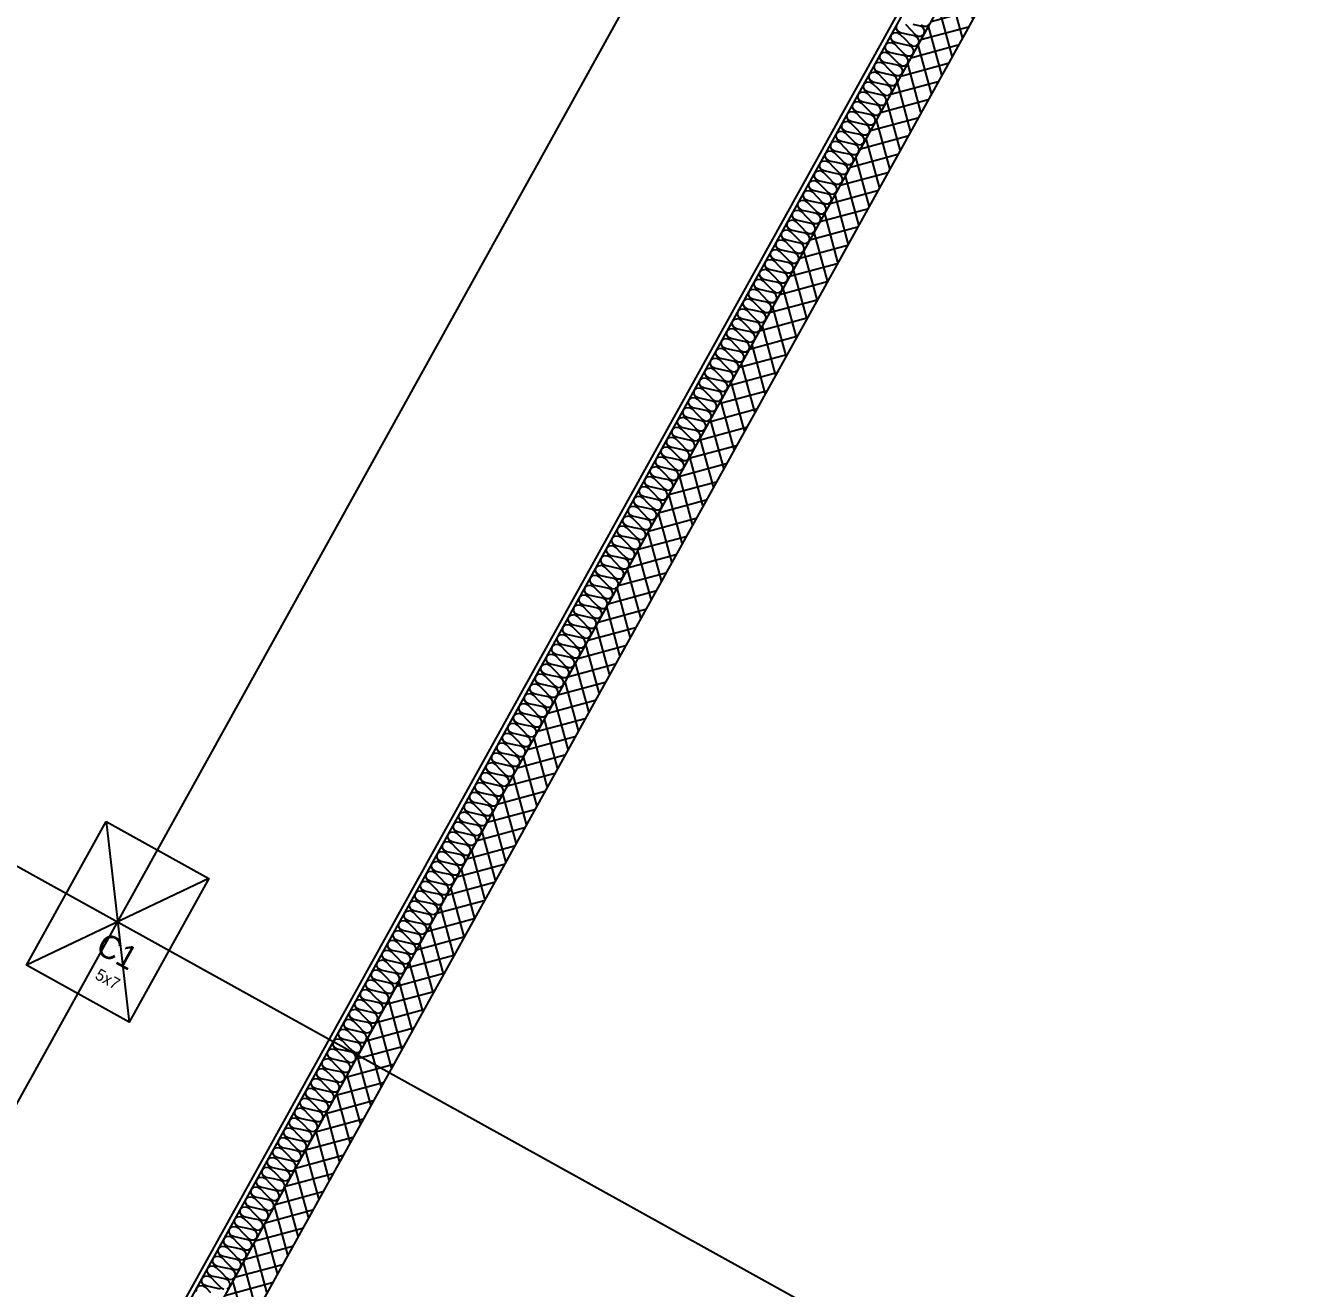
# Model space of a CAD drawing. Header units: millimetres. Extents: x -21000 to 567700, y 435000 to 850800.
# Drawn here: x 282719 to 288190, y 592495 to 597867 of the extents above; entities that cross this region are included whole.
import ezdxf
from ezdxf.xclip import XClip

# ---------------------------------------------------------------- set-up
doc = ezdxf.new("R2010")
doc.units = ezdxf.units.MM
doc.header["$LTSCALE"] = 700
doc.header["$XCLIPFRAME"] = 2
doc.linetypes.add('AB_Pbase$0$주차장기둥$0$CEN', pattern=[62, 60, -1, 0, -1])
doc.layers.get('0').update_dxf_attribs({"color": 2})
for name, color, linetype in [('AB_Pbase$0$ELE8', 8, 'Continuous'), ('AB_Pbase$0$FIN', 6, 'Continuous'), ('AB_Pbase$0$INS', 8, 'Continuous'), ('AB_Pbase$0$WAL', 3, 'Continuous'), ('AB_Pbase$0$주차장기둥$0$CEN_P', 244, 'AB_Pbase$0$주차장기둥$0$CEN')]:
    doc.layers.add(name, color=color, linetype=linetype)
doc.layers.add('AB_Pbase$0$주차장기둥$0$DEFPOINT', color=247, linetype='Continuous', plot=False)
doc.styles.add('AB_Pbase$0$주차장기둥$0$맑은 고딕', font='')
doc.styles.get('AB_Pbase$0$주차장기둥$0$맑은 고딕').set_extended_font_data('Dotum')

# ---------------------------------------------------------------- blocks, each defined once
blk = doc.blocks.new('AB_Pbase$0$주차장기둥$0$cen 2bl 지하')
at = {"layer": 'AB_Pbase$0$주차장기둥$0$CEN_P', "color": 5}
for p, q in [((-17985.7, 66583), (-17985.7, 259281.2)), ((-127185.7, 85083), (119274.2, 85083))]:
    blk.add_line(p, q, dxfattribs=at)
blk = doc.blocks.new('AB_Pbase$0$주차장기둥$0$p기둥 5x7')
blk.add_lwpolyline([(-250, 350), (250, 350), (250, -350), (-250, -350)], close=True)
at = {"layer": 'AB_Pbase$0$주차장기둥$0$DEFPOINT'}
for p, q in [((250, 350), (-250, -350)), ((-250, 350), (250, -350))]:
    blk.add_line(p, q, dxfattribs=at)
at = {"layer": 'AB_Pbase$0$주차장기둥$0$DEFPOINT', "color": 6, "style": 'AB_Pbase$0$주차장기둥$0$맑은 고딕'}
for s, height, p in [('C1', 100, (-24.4, -160.2)), ('5x7', 50, (28.8, -258.5))]:
    blk.add_text(s, height=height, rotation=0, dxfattribs=at).set_placement(p)
blk = doc.blocks.new('AB_Pbase$0$주차장기둥')
for name, p, rotation in [('AB_Pbase$0$주차장기둥$0$cen 2bl 지하', (36991.8, -11666.7), 1.99999810188403), ('AB_Pbase$0$주차장기둥$0$p기둥 5x7', (16047.7, 72736.7), 1.999998101881787)]:
    blk.add_blockref(name, p, dxfattribs=dict(rotation=rotation))
blk = doc.blocks.new('AB_Pbase')
at = {"layer": 'AB_Pbase$0$ELE8'}
h = blk.add_hatch(dxfattribs=at)
h.set_pattern_fill('NET', color=256, scale=20, angle=15.182184)
h.paths.add_polyline_path([(273083.7, 576687.4), (271540, 577543.1), (269067.7, 573082.9), (269198.9, 573010.2), (271598.5, 577339.2), (273011, 576556.2)])
h.paths.add_polyline_path([(271036.4, 571991.6), (269969.4, 572583.1), (269896.7, 572451.9), (270963.7, 571860.4)])
h.paths.add_polyline_path([(267533.6, 573933.3), (268338.2, 573487.2), (268265.5, 573356), (267460.8, 573802.1)])
h.paths.add_polyline_path([(265762.5, 574915), (265689.7, 574783.8), (266666.9, 574242.1), (266739.6, 574373.3)])
h.paths.add_polyline_path([(282834.2, 606034.8), (283184, 605840.9), (283169.5, 605814.7), (283344.4, 605717.8), (283358.9, 605743.9), (283971.2, 605404.6), (286695.8, 610320), (286564.6, 610392.7), (286254.3, 609833), (283267.5, 611488.6), (283194.8, 611357.4), (286181.6, 609701.8), (283912.7, 605608.5), (280799.1, 607334.5), (280726.3, 607203.3), (282834.2, 606034.9)])
h.paths.add_polyline_path([(284863.4, 564098.5), (284936.1, 564229.7), (285618.3, 563851.5), (285545.6, 563720.4)])
h.paths.add_polyline_path([(288106.1, 564564.9), (288237.3, 564492.2), (288615.4, 565174.4), (288484.2, 565247.1)])
h.paths.add_polyline_path([(287614.8, 563328), (287687.5, 563459.2), (288859.5, 562809.5), (288786.8, 562678.3)])
h.paths.add_polyline_path([(290056.1, 561894.8), (289924.9, 561967.5), (289110.4, 560498.1), (289241.6, 560425.4)])
h.paths.add_polyline_path([(281687.8, 603760.5), (279492.5, 604977.4), (279630.7, 605226.6), (279761.9, 605153.9), (279696.4, 605035.8), (281760.5, 603891.7), (281687.8, 603760.5)])
h.paths.add_polyline_path([(282125.1, 603518.1), (286585.7, 601045.6), (286658.4, 601176.7), (282197.8, 603649.3), (282125.1, 603518.1)])
h.paths.add_polyline_path([(287197.9, 600706.2), (287270.6, 600837.4), (288119, 600367.1), (274239.1, 575327.1), (274107.9, 575399.8), (274340.4, 575819.3), (273623.2, 576216.8), (273695.9, 576348), (274413.1, 575950.5), (287915.1, 600308.6), (287197.9, 600706.2)])
at = {"layer": 'AB_Pbase$0$FIN'}
for p, q in [((274358.6, 576140.8), (287724.8, 600254.1)), ((274366.4, 576113.6), (287752, 600261.9))]:
    blk.add_line(p, q, dxfattribs=at)
at = {"layer": 'AB_Pbase$0$INS'}
for points in [[(283444.6, 592481.4), (283446.8, 592495.2), (283457.4, 592504.5), (283472, 592506), (283483.6, 592499.6), (283505.4, 592477.2)], [(283547.7, 592491.5), (283517.1, 592498.2), (283486.5, 592504.8), (283474.9, 592511.2), (283467.9, 592523.3), (283470.1, 592537.2), (283480.7, 592546.4), (283495.3, 592548), (283506.8, 592541.6), (283528.7, 592519.2), (283550.6, 592496.7), (283562.1, 592490.3)], [(283576.1, 592490.8), (283586.7, 592500), (283588.9, 592513.9), (283582.5, 592527.1), (283570.9, 592533.5), (283540.3, 592540.1), (283509.7, 592546.8), (283498.2, 592553.2), (283491.2, 592565.3), (283493.4, 592579.2), (283504, 592588.4), (283518.6, 592589.9), (283530.1, 592583.5), (283552, 592561.1), (283573.9, 592538.7), (283585.4, 592532.3), (283599.4, 592532.8), (283610, 592542), (283612.2, 592555.9), (283605.8, 592569.1), (283594.2, 592575.5), (283563.6, 592582.1), (283533, 592588.8), (283521.5, 592595.2), (283514.5, 592607.3), (283516.7, 592621.2), (283527.3, 592630.4), (283541.8, 592631.9), (283553.4, 592625.5), (283575.2, 592603.1), (283597.1, 592580.7), (283608.7, 592574.3), (283622.7, 592574.8), (283633.3, 592584), (283635.5, 592597.9), (283629, 592611), (283617.5, 592617.4), (283586.9, 592624.1), (283556.3, 592630.8), (283544.7, 592637.2), (283537.7, 592649.3), (283539.9, 592663.2), (283550.5, 592672.4), (283565.1, 592673.9), (283576.6, 592667.5), (283598.5, 592645.1), (283620.4, 592622.7), (283631.9, 592616.3), (283645.9, 592616.8), (283656.5, 592626), (283658.7, 592639.9), (283652.3, 592653), (283640.8, 592659.4), (283610.2, 592666.1), (283579.6, 592672.8), (283568, 592679.2), (283561, 592691.3), (283563.2, 592705.1), (283573.8, 592714.4), (283588.4, 592715.9), (283599.9, 592709.5), (283621.8, 592687.1), (283643.7, 592664.7), (283655.2, 592658.3), (283669.2, 592658.7), (283679.8, 592668), (283682, 592681.8), (283675.6, 592695), (283664, 592701.4), (283633.4, 592708.1), (283602.8, 592714.7), (283591.3, 592721.1), (283584.3, 592733.3), (283586.5, 592747.1), (283597.1, 592756.3), (283611.6, 592757.9), (283623.2, 592751.5), (283645.1, 592729.1), (283666.9, 592706.6), (283678.5, 592700.2), (283692.5, 592700.7), (283703.1, 592709.9), (283705.3, 592723.8), (283698.8, 592737), (283687.3, 592743.4), (283656.7, 592750.1), (283626.1, 592756.7), (283614.5, 592763.1), (283607.5, 592775.2), (283609.7, 592789.1), (283620.3, 592798.3), (283634.9, 592799.9), (283646.5, 592793.5), (283668.3, 592771), (283690.2, 592748.6), (283701.8, 592742.2), (283715.7, 592742.7), (283726.3, 592751.9), (283728.5, 592765.8), (283722.1, 592779), (283710.6, 592785.4), (283680, 592792), (283649.4, 592798.7), (283637.8, 592805.1), (283630.8, 592817.2), (283633, 592831.1), (283643.6, 592840.3), (283658.2, 592841.8), (283669.7, 592835.4), (283691.6, 592813), (283713.5, 592790.6), (283725, 592784.2), (283739, 592784.7), (283749.6, 592793.9), (283751.8, 592807.8), (283745.4, 592820.9), (283733.8, 592827.3), (283703.2, 592834), (283672.6, 592840.7), (283661.1, 592847.1), (283654.1, 592859.2), (283656.3, 592873.1), (283666.9, 592882.3), (283681.5, 592883.8), (283693, 592877.4), (283714.9, 592855), (283736.7, 592832.6), (283748.3, 592826.2), (283762.3, 592826.7), (283772.9, 592835.9), (283775.1, 592849.8), (283768.7, 592862.9), (283757.1, 592869.3), (283726.5, 592876), (283695.9, 592882.7), (283684.4, 592889.1), (283677.4, 592901.2), (283679.6, 592915.1), (283690.2, 592924.3), (283704.7, 592925.8), (283716.3, 592919.4), (283738.1, 592897), (283760, 592874.6), (283771.6, 592868.2), (283785.5, 592868.7), (283796.1, 592877.9), (283798.3, 592891.7), (283791.9, 592904.9), (283780.4, 592911.3), (283749.8, 592918), (283719.2, 592924.7), (283707.6, 592931), (283700.6, 592943.2), (283702.8, 592957), (283713.4, 592966.3), (283728, 592967.8), (283739.5, 592961.4), (283761.4, 592939), (283783.3, 592916.6), (283794.8, 592910.2), (283808.8, 592910.6), (283819.4, 592919.9), (283821.6, 592933.7), (283815.2, 592946.9), (283803.7, 592953.3), (283773, 592960), (283742.4, 592966.6), (283730.9, 592973), (283723.9, 592985.1), (283726.1, 592999), (283736.7, 593008.2), (283751.3, 593009.8), (283762.8, 593003.4), (283784.7, 592980.9), (283806.6, 592958.5), (283818.1, 592952.1), (283832.1, 592952.6), (283842.7, 592961.8), (283844.9, 592975.7), (283838.5, 592988.9), (283826.9, 592995.3), (283796.3, 593001.9), (283765.7, 593008.6), (283754.2, 593015), (283747.2, 593027.1), (283749.4, 593041), (283760, 593050.2), (283774.5, 593051.7), (283786.1, 593045.3), (283808, 593022.9), (283829.8, 593000.5), (283841.4, 592994.1), (283855.4, 592994.6), (283866, 593003.8), (283868.2, 593017.7), (283861.7, 593030.9), (283850.2, 593037.2), (283819.6, 593043.9), (283789, 593050.6), (283777.4, 593057), (283770.4, 593069.1), (283772.6, 593083), (283783.2, 593092.2), (283797.8, 593093.7), (283809.4, 593087.3), (283831.2, 593064.9), (283853.1, 593042.5), (283864.6, 593036.1), (283878.6, 593036.6), (283889.2, 593045.8), (283891.4, 593059.7), (283885, 593072.8), (283873.5, 593079.2), (283842.9, 593085.9), (283812.3, 593092.6), (283800.7, 593099), (283793.7, 593111.1), (283795.9, 593125), (283806.5, 593134.2), (283821.1, 593135.7), (283832.6, 593129.3), (283854.5, 593106.9), (283876.4, 593084.5), (283887.9, 593078.1), (283901.9, 593078.6), (283912.5, 593087.8), (283914.7, 593101.6), (283908.3, 593114.8), (283896.7, 593121.2), (283866.1, 593127.9), (283835.5, 593134.6), (283824, 593141), (283817, 593153.1), (283819.2, 593166.9), (283829.8, 593176.2), (283844.3, 593177.7), (283855.9, 593171.3), (283877.8, 593148.9), (283899.6, 593126.5), (283911.2, 593120.1), (283925.2, 593120.5), (283935.8, 593129.8), (283938, 593143.6), (283931.6, 593156.8), (283920, 593163.2), (283889.4, 593169.9), (283858.8, 593176.5), (283847.3, 593182.9), (283840.3, 593195.1), (283842.5, 593208.9), (283853.1, 593218.1), (283867.6, 593219.7), (283879.2, 593213.3), (283901, 593190.9), (283922.9, 593168.4), (283934.5, 593162), (283948.4, 593162.5), (283959, 593171.7), (283961.2, 593185.6), (283954.8, 593198.8), (283943.3, 593205.2), (283912.7, 593211.8), (283882.1, 593218.5), (283870.5, 593224.9), (283863.5, 593237), (283865.7, 593250.9), (283876.3, 593260.1), (283890.9, 593261.7), (283902.4, 593255.3), (283924.3, 593232.8), (283946.2, 593210.4), (283957.7, 593204), (283971.7, 593204.5), (283982.3, 593213.7), (283984.5, 593227.6), (283978.1, 593240.8), (283966.5, 593247.2), (283935.9, 593253.8), (283905.3, 593260.5), (283893.8, 593266.9), (283886.8, 593279), (283889, 593292.9), (283899.6, 593302.1), (283914.2, 593303.6), (283925.7, 593297.2), (283947.6, 593274.8), (283969.5, 593252.4), (283981, 593246), (283995, 593246.5), (284005.6, 593255.7), (284007.8, 593269.6), (284001.4, 593282.7), (283989.8, 593289.1), (283959.2, 593295.8), (283928.6, 593302.5), (283917.1, 593308.9), (283910.1, 593321), (283912.3, 593334.9), (283922.9, 593344.1), (283937.4, 593345.6), (283949, 593339.2), (283970.9, 593316.8), (283992.7, 593294.4), (284004.3, 593288), (284018.3, 593288.5), (284028.9, 593297.7), (284031.1, 593311.6), (284024.6, 593324.7), (284013.1, 593331.1), (283982.5, 593337.8), (283951.9, 593344.5), (283940.3, 593350.9), (283933.3, 593363), (283935.5, 593376.9), (283946.1, 593386.1), (283960.7, 593387.6), (283972.2, 593381.2), (283994.1, 593358.8), (284016, 593336.4), (284027.5, 593330), (284041.5, 593330.4), (284052.1, 593339.7), (284054.3, 593353.5), (284047.9, 593366.7), (284036.4, 593373.1), (284005.8, 593379.8), (283975.2, 593386.4), (283963.6, 593392.8), (283956.6, 593405), (283958.8, 593418.8), (283969.4, 593428.1), (283984, 593429.6), (283995.5, 593423.2), (284017.4, 593400.8), (284039.3, 593378.4), (284050.8, 593372), (284064.8, 593372.4), (284075.4, 593381.6), (284077.6, 593395.5), (284071.2, 593408.7), (284059.6, 593415.1), (284029, 593421.8), (283998.4, 593428.4), (283986.9, 593434.8), (283979.9, 593446.9), (283982.1, 593460.8), (283992.7, 593470), (284007.2, 593471.6), (284018.8, 593465.2), (284040.7, 593442.7), (284062.5, 593420.3), (284074.1, 593413.9), (284088.1, 593414.4), (284098.7, 593423.6), (284100.9, 593437.5), (284094.4, 593450.7), (284082.9, 593457.1), (284052.3, 593463.7), (284021.7, 593470.4), (284010.2, 593476.8), (284003.1, 593488.9), (284005.3, 593502.8), (284015.9, 593512), (284030.5, 593513.5), (284042.1, 593507.1), (284063.9, 593484.7), (284085.8, 593462.3), (284097.4, 593455.9), (284111.3, 593456.4), (284121.9, 593465.6), (284124.1, 593479.5), (284117.7, 593492.6), (284106.2, 593499), (284075.6, 593505.7), (284045, 593512.4), (284033.4, 593518.8), (284026.4, 593530.9), (284028.6, 593544.8), (284039.2, 593554), (284053.8, 593555.5), (284065.3, 593549.1), (284087.2, 593526.7), (284109.1, 593504.3), (284120.6, 593497.9), (284134.6, 593498.4), (284145.2, 593507.6), (284147.4, 593521.5), (284141, 593534.6), (284129.4, 593541), (284098.8, 593547.7), (284068.2, 593554.4), (284056.7, 593560.8), (284049.7, 593572.9), (284051.9, 593586.8), (284062.5, 593596), (284077.1, 593597.5), (284088.6, 593591.1), (284110.5, 593568.7), (284132.4, 593546.3), (284143.9, 593539.9), (284157.9, 593540.4), (284168.5, 593549.6), (284170.7, 593563.4), (284164.3, 593576.6), (284152.7, 593583), (284122.1, 593589.7), (284091.5, 593596.4), (284080, 593602.8), (284073, 593614.9), (284075.2, 593628.7), (284085.8, 593638), (284100.3, 593639.5), (284111.9, 593633.1), (284133.7, 593610.7), (284155.6, 593588.3), (284167.2, 593581.9), (284181.2, 593582.3), (284191.8, 593591.6), (284194, 593605.4), (284187.5, 593618.6), (284176, 593625), (284145.4, 593631.7), (284114.8, 593638.3), (284103.2, 593644.7), (284096.2, 593656.9), (284098.4, 593670.7), (284109, 593679.9), (284123.6, 593681.5), (284135.1, 593675.1), (284157, 593652.7), (284178.9, 593630.2), (284190.4, 593623.8), (284204.4, 593624.3), (284215, 593633.5), (284217.2, 593647.4), (284210.8, 593660.6), (284199.3, 593667), (284168.7, 593673.6), (284138.1, 593680.3), (284126.5, 593686.7), (284119.5, 593698.8), (284121.7, 593712.7), (284132.3, 593721.9), (284146.9, 593723.5), (284158.4, 593717.1), (284180.3, 593694.6), (284202.2, 593672.2), (284213.7, 593665.8), (284227.7, 593666.3), (284238.3, 593675.5), (284240.5, 593689.4), (284234.1, 593702.6), (284222.5, 593709), (284191.9, 593715.6), (284161.3, 593722.3), (284149.8, 593728.7), (284142.8, 593740.8), (284145, 593754.7), (284155.6, 593763.9), (284170.1, 593765.4), (284181.7, 593759), (284203.6, 593736.6), (284225.4, 593714.2), (284237, 593707.8), (284251, 593708.3), (284261.6, 593717.5), (284263.8, 593731.4), (284257.3, 593744.5), (284245.8, 593750.9), (284215.2, 593757.6), (284184.6, 593764.3), (284173, 593770.7), (284166, 593782.8), (284168.2, 593796.7), (284178.8, 593805.9), (284193.4, 593807.4), (284205, 593801), (284226.8, 593778.6), (284248.7, 593756.2), (284260.3, 593749.8), (284274.2, 593750.3), (284284.8, 593759.5), (284287, 593773.4), (284280.6, 593786.5), (284269.1, 593792.9), (284238.5, 593799.6), (284207.9, 593806.3), (284196.3, 593812.7), (284189.3, 593824.8), (284191.5, 593838.7), (284202.1, 593847.9), (284216.7, 593849.4), (284228.2, 593843), (284250.1, 593820.6), (284272, 593798.2), (284283.5, 593791.8), (284297.5, 593792.2), (284308.1, 593801.5), (284310.3, 593815.3), (284303.9, 593828.5), (284292.3, 593834.9), (284261.7, 593841.6), (284231.1, 593848.2), (284219.6, 593854.6), (284212.6, 593866.8), (284214.8, 593880.6), (284225.4, 593889.9), (284240, 593891.4), (284251.5, 593885), (284273.4, 593862.6), (284295.2, 593840.2), (284306.8, 593833.8), (284320.8, 593834.2), (284331.4, 593843.4), (284333.6, 593857.3), (284327.2, 593870.5), (284315.6, 593876.9), (284285, 593883.6), (284254.4, 593890.2), (284242.9, 593896.6), (284235.9, 593908.7), (284238.1, 593922.6), (284248.7, 593931.8), (284263.2, 593933.4), (284274.8, 593927), (284296.6, 593904.5), (284318.5, 593882.1), (284330.1, 593875.7), (284344, 593876.2), (284354.6, 593885.4), (284356.8, 593899.3), (284350.4, 593912.5), (284338.9, 593918.9), (284308.3, 593925.5), (284277.7, 593932.2), (284266.1, 593938.6), (284259.1, 593950.7), (284261.3, 593964.6), (284271.9, 593973.8), (284286.5, 593975.3), (284298, 593968.9), (284319.9, 593946.5), (284341.8, 593924.1), (284353.3, 593917.7), (284367.3, 593918.2), (284377.9, 593927.4), (284380.1, 593941.3), (284373.7, 593954.4), (284362.2, 593960.8), (284331.5, 593967.5), (284300.9, 593974.2), (284289.4, 593980.6), (284282.4, 593992.7), (284284.6, 594006.6), (284295.2, 594015.8), (284309.8, 594017.3), (284321.3, 594010.9), (284343.2, 593988.5), (284365.1, 593966.1), (284376.6, 593959.7), (284390.6, 593960.2), (284401.2, 593969.4), (284403.4, 593983.3), (284397, 593996.4), (284385.4, 594002.8), (284354.8, 594009.5), (284324.2, 594016.2), (284312.7, 594022.6), (284305.7, 594034.7), (284307.9, 594048.6), (284318.5, 594057.8), (284333, 594059.3), (284344.6, 594052.9), (284366.5, 594030.5), (284388.3, 594008.1), (284399.9, 594001.7), (284413.9, 594002.2), (284424.5, 594011.4), (284426.7, 594025.2), (284420.2, 594038.4), (284408.7, 594044.8), (284378.1, 594051.5), (284347.5, 594058.2), (284335.9, 594064.6), (284328.9, 594076.7), (284331.1, 594090.5), (284341.7, 594099.8), (284356.3, 594101.3), (284367.9, 594094.9), (284389.7, 594072.5), (284411.6, 594050.1), (284423.1, 594043.7), (284437.1, 594044.1), (284447.7, 594053.4), (284449.9, 594067.2), (284443.5, 594080.4), (284432, 594086.8), (284401.4, 594093.5), (284370.8, 594100.1), (284359.2, 594106.5), (284352.2, 594118.7), (284354.4, 594132.5), (284365, 594141.7), (284379.6, 594143.3), (284391.1, 594136.9), (284413, 594114.5), (284434.9, 594092), (284446.4, 594085.6), (284460.4, 594086.1), (284471, 594095.3), (284473.2, 594109.2), (284466.8, 594122.4), (284455.2, 594128.8), (284424.6, 594135.4), (284394, 594142.1), (284382.5, 594148.5), (284375.5, 594160.6), (284377.7, 594174.5), (284388.3, 594183.7), (284402.8, 594185.3), (284414.4, 594178.9), (284436.3, 594156.4), (284458.1, 594134), (284469.7, 594127.6), (284483.7, 594128.1), (284494.3, 594137.3), (284496.5, 594151.2), (284490.1, 594164.4), (284478.5, 594170.8), (284447.9, 594177.4), (284417.3, 594184.1), (284405.8, 594190.5), (284398.8, 594202.6), (284401, 594216.5), (284411.6, 594225.7), (284426.1, 594227.2), (284437.7, 594220.8), (284459.5, 594198.4), (284481.4, 594176), (284493, 594169.6), (284506.9, 594170.1), (284517.5, 594179.3), (284519.7, 594193.2), (284513.3, 594206.3), (284501.8, 594212.7), (284471.2, 594219.4), (284440.6, 594226.1), (284429, 594232.5), (284422, 594244.6), (284424.2, 594258.5), (284434.8, 594267.7), (284449.4, 594269.2), (284460.9, 594262.8), (284482.8, 594240.4), (284504.7, 594218), (284516.2, 594211.6), (284530.2, 594212.1), (284540.8, 594221.3), (284543, 594235.2), (284536.6, 594248.3), (284525, 594254.7), (284494.4, 594261.4), (284463.8, 594268.1), (284452.3, 594274.5), (284445.3, 594286.6), (284447.5, 594300.5), (284458.1, 594309.7), (284472.7, 594311.2), (284484.2, 594304.8), (284506.1, 594282.4), (284528, 594260), (284539.5, 594253.6), (284553.5, 594254), (284564.1, 594263.3), (284566.3, 594277.1), (284559.9, 594290.3), (284548.3, 594296.7), (284517.7, 594303.4), (284487.1, 594310), (284475.6, 594316.4), (284468.6, 594328.6), (284470.8, 594342.4), (284481.4, 594351.7), (284495.9, 594353.2), (284507.5, 594346.8), (284529.4, 594324.4), (284551.2, 594301.9), (284562.8, 594295.6), (284576.8, 594296), (284587.4, 594305.2), (284589.6, 594319.1), (284583.1, 594332.3), (284571.6, 594338.7), (284541, 594345.4), (284510.4, 594352), (284498.8, 594358.4), (284491.8, 594370.5), (284494, 594384.4), (284504.6, 594393.6), (284519.2, 594395.2), (284530.7, 594388.8), (284552.6, 594366.3), (284574.5, 594343.9), (284586, 594337.5), (284600, 594338), (284610.6, 594347.2), (284612.8, 594361.1), (284606.4, 594374.3), (284594.9, 594380.7), (284564.3, 594387.3), (284533.7, 594394), (284522.1, 594400.4), (284515.1, 594412.5), (284517.3, 594426.4), (284527.9, 594435.6), (284542.5, 594437.1), (284554, 594430.7), (284575.9, 594408.3), (284597.8, 594385.9), (284609.3, 594379.5), (284623.3, 594380), (284633.9, 594389.2), (284636.1, 594403.1), (284629.7, 594416.2), (284618.1, 594422.6), (284587.5, 594429.3), (284556.9, 594436), (284545.4, 594442.4), (284538.4, 594454.5), (284540.6, 594468.4), (284551.2, 594477.6), (284565.7, 594479.1), (284577.3, 594472.7), (284599.2, 594450.3), (284621, 594427.9), (284632.6, 594421.5), (284646.6, 594422), (284657.2, 594431.2), (284659.4, 594445.1), (284652.9, 594458.2), (284641.4, 594464.6), (284610.8, 594471.3), (284580.2, 594478), (284568.7, 594484.4), (284561.6, 594496.5), (284563.8, 594510.4), (284574.4, 594519.6), (284589, 594521.1), (284600.6, 594514.7), (284622.4, 594492.3), (284644.3, 594469.9), (284655.9, 594463.5), (284669.8, 594464), (284680.4, 594473.2), (284682.6, 594487), (284676.2, 594500.2), (284664.7, 594506.6), (284634.1, 594513.3), (284603.5, 594520), (284591.9, 594526.4), (284584.9, 594538.5), (284587.1, 594552.3), (284597.7, 594561.6), (284612.3, 594563.1), (284623.8, 594556.7), (284645.7, 594534.3), (284667.6, 594511.9), (284679.1, 594505.5), (284693.1, 594505.9), (284703.7, 594515.2), (284705.9, 594529), (284699.5, 594542.2), (284687.9, 594548.6), (284657.3, 594555.3), (284626.7, 594561.9), (284615.2, 594568.3), (284608.2, 594580.5), (284610.4, 594594.3), (284621, 594603.5), (284635.6, 594605.1), (284647.1, 594598.7), (284669, 594576.3), (284690.9, 594553.8), (284702.4, 594547.4), (284716.4, 594547.9), (284727, 594557.1), (284729.2, 594571), (284722.8, 594584.2), (284711.2, 594590.6), (284680.6, 594597.2), (284650, 594603.9), (284638.5, 594610.3), (284631.5, 594622.4), (284633.7, 594636.3), (284644.3, 594645.5), (284658.8, 594647.1), (284670.4, 594640.7), (284692.2, 594618.2), (284714.1, 594595.8), (284725.7, 594589.4), (284739.7, 594589.9), (284750.3, 594599.1), (284752.5, 594613), (284746, 594626.2), (284734.5, 594632.6), (284703.9, 594639.2), (284673.3, 594645.9), (284661.7, 594652.3), (284654.7, 594664.4), (284656.9, 594678.3), (284667.5, 594687.5), (284682.1, 594689), (284693.6, 594682.6), (284715.5, 594660.2), (284737.4, 594637.8), (284748.9, 594631.4), (284762.9, 594631.9), (284773.5, 594641.1), (284775.7, 594655), (284769.3, 594668.1), (284757.8, 594674.5), (284727.2, 594681.2), (284696.6, 594687.9), (284685, 594694.3), (284678, 594706.4), (284680.2, 594720.3), (284690.8, 594729.5), (284705.4, 594731), (284716.9, 594724.6), (284738.8, 594702.2), (284760.7, 594679.8), (284772.2, 594673.4), (284786.2, 594673.9), (284796.8, 594683.1), (284799, 594697), (284792.6, 594710.1), (284781, 594716.5), (284750.4, 594723.2), (284719.8, 594729.9), (284708.3, 594736.3), (284701.3, 594748.4), (284703.5, 594762.3), (284714.1, 594771.5), (284728.6, 594773), (284740.2, 594766.6), (284762.1, 594744.2), (284783.9, 594721.8), (284795.5, 594715.4), (284809.5, 594715.8), (284820.1, 594725.1), (284822.3, 594738.9), (284815.8, 594752.1), (284804.3, 594758.5), (284773.7, 594765.2), (284743.1, 594771.8), (284731.5, 594778.2), (284724.5, 594790.4), (284726.7, 594804.2), (284737.3, 594813.5), (284751.9, 594815), (284763.5, 594808.6), (284785.3, 594786.2), (284807.2, 594763.7), (284818.8, 594757.3), (284832.7, 594757.8), (284843.3, 594767), (284845.5, 594780.9), (284839.1, 594794.1), (284827.6, 594800.5), (284797, 594807.2), (284766.4, 594813.8), (284754.8, 594820.2), (284747.8, 594832.3), (284750, 594846.2), (284760.6, 594855.4), (284775.2, 594857), (284786.7, 594850.6), (284808.6, 594828.1), (284830.5, 594805.7), (284842, 594799.3), (284856, 594799.8), (284866.6, 594809), (284868.8, 594822.9), (284862.4, 594836.1), (284850.8, 594842.5), (284820.2, 594849.1), (284789.6, 594855.8), (284778.1, 594862.2), (284771.1, 594874.3), (284773.3, 594888.2), (284783.9, 594897.4), (284798.5, 594898.9), (284810, 594892.5), (284831.9, 594870.1), (284853.7, 594847.7), (284865.3, 594841.3), (284879.3, 594841.8), (284889.9, 594851), (284892.1, 594864.9), (284885.7, 594878), (284874.1, 594884.4), (284843.5, 594891.1), (284812.9, 594897.8), (284801.4, 594904.2), (284794.4, 594916.3), (284796.6, 594930.2), (284807.2, 594939.4), (284821.7, 594940.9), (284833.3, 594934.5), (284855.1, 594912.1), (284877, 594889.7), (284888.6, 594883.3), (284902.6, 594883.8), (284913.1, 594893), (284915.3, 594906.9), (284908.9, 594920), (284897.4, 594926.4), (284866.8, 594933.1), (284836.2, 594939.8), (284824.6, 594946.2), (284817.6, 594958.3), (284819.8, 594972.2), (284830.4, 594981.4), (284845, 594982.9), (284856.5, 594976.5), (284878.4, 594954.1), (284900.3, 594931.7), (284911.8, 594925.3), (284925.8, 594925.8), (284936.4, 594935), (284938.6, 594948.8), (284932.2, 594962), (284920.7, 594968.4), (284890.1, 594975.1), (284859.4, 594981.8), (284847.9, 594988.2), (284840.9, 595000.3), (284843.1, 595014.1), (284853.7, 595023.4), (284868.3, 595024.9), (284879.8, 595018.5), (284901.7, 594996.1), (284923.6, 594973.7), (284935.1, 594967.3), (284949.1, 594967.7), (284959.7, 594977), (284961.9, 594990.8), (284955.5, 595004), (284943.9, 595010.4), (284913.3, 595017.1), (284882.7, 595023.7), (284871.2, 595030.1), (284864.2, 595042.3), (284866.4, 595056.1), (284877, 595065.3), (284891.5, 595066.9), (284903.1, 595060.5), (284925, 595038.1), (284946.8, 595015.6), (284958.4, 595009.2), (284972.4, 595009.7), (284983, 595018.9), (284985.2, 595032.8), (284978.7, 595046), (284967.2, 595052.4), (284936.6, 595059), (284906, 595065.7), (284894.4, 595072.1), (284887.4, 595084.2), (284889.6, 595098.1), (284900.2, 595107.3), (284914.8, 595108.9), (284926.4, 595102.5), (284948.2, 595080), (284970.1, 595057.6), (284981.6, 595051.2), (284995.6, 595051.7), (285006.2, 595060.9), (285008.4, 595074.8), (285002, 595088), (284990.5, 595094.4), (284959.9, 595101), (284929.3, 595107.7), (284917.7, 595114.1), (284910.7, 595126.2), (284912.9, 595140.1), (284923.5, 595149.3), (284938.1, 595150.8), (284949.6, 595144.4), (284971.5, 595122), (284993.4, 595099.6), (285004.9, 595093.2), (285018.9, 595093.7), (285029.5, 595102.9), (285031.7, 595116.8), (285025.3, 595129.9), (285013.7, 595136.3), (284983.1, 595143), (284952.5, 595149.7), (284941, 595156.1), (284934, 595168.2), (284936.2, 595182.1), (284946.8, 595191.3), (284961.3, 595192.8), (284972.9, 595186.4), (284994.8, 595164), (285016.6, 595141.6), (285028.2, 595135.2), (285042.2, 595135.7), (285052.8, 595144.9), (285055, 595158.8), (285048.6, 595171.9), (285037, 595178.3), (285006.4, 595185), (284975.8, 595191.7), (284964.3, 595198.1), (284957.3, 595210.2), (284959.5, 595224.1), (284970.1, 595233.3), (284984.6, 595234.8), (284996.2, 595228.4), (285018, 595206), (285039.9, 595183.6), (285051.5, 595177.2), (285065.4, 595177.6), (285076, 595186.9), (285078.2, 595200.7), (285071.8, 595213.9), (285060.3, 595220.3), (285029.7, 595227), (284999.1, 595233.6), (284987.5, 595240), (284980.5, 595252.2), (284982.7, 595266), (284993.3, 595275.3), (285007.9, 595276.8), (285019.4, 595270.4), (285041.3, 595248), (285063.2, 595225.5), (285074.7, 595219.1), (285088.7, 595219.6), (285099.3, 595228.8), (285101.5, 595242.7), (285095.1, 595255.9), (285083.5, 595262.3), (285052.9, 595269), (285022.3, 595275.6), (285010.8, 595282), (285003.8, 595294.1), (285006, 595308), (285016.6, 595317.2), (285031.2, 595318.8), (285042.7, 595312.4), (285064.6, 595289.9), (285086.5, 595267.5), (285098, 595261.1), (285112, 595261.6), (285122.6, 595270.8), (285124.8, 595284.7), (285118.4, 595297.9), (285106.8, 595304.3), (285076.2, 595310.9), (285045.6, 595317.6), (285034.1, 595324), (285027.1, 595336.1), (285029.3, 595350), (285039.9, 595359.2), (285054.4, 595360.7), (285066, 595354.3), (285087.9, 595331.9), (285109.7, 595309.5), (285121.3, 595303.1), (285135.3, 595303.6), (285145.9, 595312.8), (285148.1, 595326.7), (285141.6, 595339.8), (285130.1, 595346.2), (285099.5, 595352.9), (285068.9, 595359.6), (285057.3, 595366), (285050.3, 595378.1), (285052.5, 595392), (285063.1, 595401.2), (285077.7, 595402.7), (285089.2, 595396.3), (285111.1, 595373.9), (285133, 595351.5), (285144.5, 595345.1), (285158.5, 595345.6), (285169.1, 595354.8), (285171.3, 595368.7), (285164.9, 595381.8), (285153.4, 595388.2), (285122.8, 595394.9), (285092.2, 595401.6), (285080.6, 595408), (285073.6, 595420.1), (285075.8, 595434), (285086.4, 595443.2), (285101, 595444.7), (285112.5, 595438.3), (285134.4, 595415.9), (285156.3, 595393.5), (285167.8, 595387.1), (285181.8, 595387.6), (285192.4, 595396.8), (285194.6, 595410.6), (285188.2, 595423.8), (285176.6, 595430.2), (285146, 595436.9), (285115.4, 595443.6), (285103.9, 595450), (285096.9, 595462.1), (285099.1, 595475.9), (285109.7, 595485.2), (285124.2, 595486.7), (285135.8, 595480.3), (285157.7, 595457.9), (285179.5, 595435.5), (285191.1, 595429.1), (285205.1, 595429.5), (285215.7, 595438.8), (285217.9, 595452.6), (285211.4, 595465.8), (285199.9, 595472.2), (285169.3, 595478.9), (285138.7, 595485.5), (285127.2, 595491.9), (285120.1, 595504.1), (285122.4, 595517.9), (285132.9, 595527.1), (285147.5, 595528.7), (285159.1, 595522.3), (285180.9, 595499.9), (285202.8, 595477.4), (285214.4, 595471), (285228.3, 595471.5), (285238.9, 595480.7), (285241.1, 595494.6), (285234.7, 595507.8), (285223.2, 595514.2), (285192.6, 595520.8), (285162, 595527.5), (285150.4, 595533.9), (285143.4, 595546), (285145.6, 595559.9), (285156.2, 595569.1), (285170.8, 595570.7), (285182.3, 595564.3), (285204.2, 595541.8), (285226.1, 595519.4), (285237.6, 595513), (285251.6, 595513.5), (285262.2, 595522.7), (285264.4, 595536.6), (285258, 595549.8), (285246.4, 595556.2), (285215.8, 595562.8), (285185.2, 595569.5), (285173.7, 595575.9), (285166.7, 595588), (285168.9, 595601.9), (285179.5, 595611.1), (285194.1, 595612.6), (285205.6, 595606.2), (285227.5, 595583.8), (285249.4, 595561.4), (285260.9, 595555), (285274.9, 595555.5), (285285.5, 595564.7), (285287.7, 595578.6), (285281.3, 595591.7), (285269.7, 595598.1), (285239.1, 595604.8), (285208.5, 595611.5), (285197, 595617.9), (285190, 595630), (285192.2, 595643.9), (285202.8, 595653.1), (285217.3, 595654.6), (285228.9, 595648.2), (285250.7, 595625.8), (285272.6, 595603.4), (285284.2, 595597), (285298.2, 595597.5), (285308.8, 595606.7), (285311, 595620.6), (285304.5, 595633.7), (285293, 595640.1), (285262.4, 595646.8), (285231.8, 595653.5), (285220.2, 595659.9), (285213.2, 595672), (285215.4, 595685.8), (285226, 595695.1), (285240.6, 595696.6), (285252.1, 595690.2), (285274, 595667.8), (285295.9, 595645.4), (285307.4, 595639), (285321.4, 595639.4), (285332, 595648.7), (285334.2, 595662.5), (285327.8, 595675.7), (285316.3, 595682.1), (285285.7, 595688.8), (285255.1, 595695.4), (285243.5, 595701.8), (285236.5, 595714), (285238.7, 595727.8), (285249.3, 595737), (285263.9, 595738.6), (285275.4, 595732.2), (285297.3, 595709.8), (285319.2, 595687.3), (285330.7, 595680.9), (285344.7, 595681.4), (285355.3, 595690.6), (285357.5, 595704.5), (285351.1, 595717.7), (285339.5, 595724.1), (285308.9, 595730.8), (285278.3, 595737.4), (285266.8, 595743.8), (285259.8, 595755.9), (285262, 595769.8), (285272.6, 595779), (285287.1, 595780.6), (285298.7, 595774.2), (285320.6, 595751.7), (285342.4, 595729.3), (285354, 595722.9), (285368, 595723.4), (285378.6, 595732.6), (285380.8, 595746.5), (285374.3, 595759.7), (285362.8, 595766.1), (285332.2, 595772.7), (285301.6, 595779.4), (285290.1, 595785.8), (285283, 595797.9), (285285.2, 595811.8), (285295.8, 595821), (285310.4, 595822.5), (285322, 595816.1), (285343.8, 595793.7), (285365.7, 595771.3), (285377.3, 595764.9), (285391.2, 595765.4), (285401.8, 595774.6), (285404, 595788.5), (285397.6, 595801.6), (285386.1, 595808), (285355.5, 595814.7), (285324.9, 595821.4), (285313.3, 595827.8), (285306.3, 595839.9), (285308.5, 595853.8), (285319.1, 595863), (285333.7, 595864.5), (285345.2, 595858.1), (285367.1, 595835.7), (285389, 595813.3), (285400.5, 595806.9), (285414.5, 595807.4), (285425.1, 595816.6), (285427.3, 595830.5), (285420.9, 595843.6), (285409.3, 595850), (285378.7, 595856.7), (285348.1, 595863.4), (285336.6, 595869.8), (285329.6, 595881.9), (285331.8, 595895.8), (285342.4, 595905), (285357, 595906.5), (285368.5, 595900.1), (285390.4, 595877.7), (285412.2, 595855.3), (285423.8, 595848.9), (285437.8, 595849.4), (285448.4, 595858.6), (285450.6, 595872.4), (285444.2, 595885.6), (285432.6, 595892), (285402, 595898.7), (285371.4, 595905.4), (285359.9, 595911.8), (285352.9, 595923.9), (285355.1, 595937.7), (285365.7, 595947), (285380.2, 595948.5), (285391.8, 595942.1), (285413.6, 595919.7), (285435.5, 595897.3), (285447.1, 595890.9), (285461.1, 595891.3), (285471.6, 595900.6), (285473.9, 595914.4), (285467.4, 595927.6), (285455.9, 595934), (285425.3, 595940.7), (285394.7, 595947.3), (285383.1, 595953.7), (285376.1, 595965.9), (285378.3, 595979.7), (285388.9, 595988.9), (285403.5, 595990.5), (285415, 595984.1), (285436.9, 595961.7), (285458.8, 595939.2), (285470.3, 595932.8), (285484.3, 595933.3), (285494.9, 595942.5), (285497.1, 595956.4), (285490.7, 595969.6), (285479.2, 595976), (285448.6, 595982.6), (285417.9, 595989.3), (285406.4, 595995.7), (285399.4, 596007.8), (285401.6, 596021.7), (285412.2, 596030.9), (285426.8, 596032.5), (285438.3, 596026.1), (285460.2, 596003.6), (285482.1, 595981.2), (285493.6, 595974.8), (285507.6, 595975.3), (285518.2, 595984.5), (285520.4, 595998.4), (285514, 596011.6), (285502.4, 596018), (285471.8, 596024.6), (285441.2, 596031.3), (285429.7, 596037.7), (285422.7, 596049.8), (285424.9, 596063.7), (285435.5, 596072.9), (285450, 596074.4), (285461.6, 596068), (285483.5, 596045.6), (285505.3, 596023.2), (285516.9, 596016.8), (285530.9, 596017.3), (285541.5, 596026.5), (285543.7, 596040.4), (285537.2, 596053.5), (285525.7, 596059.9), (285495.1, 596066.6), (285464.5, 596073.3), (285452.9, 596079.7), (285445.9, 596091.8), (285448.1, 596105.7), (285458.7, 596114.9), (285473.3, 596116.4), (285484.9, 596110), (285506.7, 596087.6), (285528.6, 596065.2), (285540.1, 596058.8), (285554.1, 596059.3), (285564.7, 596068.5), (285566.9, 596082.4), (285560.5, 596095.5), (285549, 596101.9), (285518.4, 596108.6), (285487.8, 596115.3), (285476.2, 596121.7), (285469.2, 596133.8), (285471.4, 596147.6), (285482, 596156.9), (285496.6, 596158.4), (285508.1, 596152), (285530, 596129.6), (285551.9, 596107.2), (285563.4, 596100.8), (285577.4, 596101.2), (285588, 596110.5), (285590.2, 596124.3), (285583.8, 596137.5), (285572.2, 596143.9), (285541.6, 596150.6), (285511, 596157.2), (285499.5, 596163.6), (285492.5, 596175.8), (285494.7, 596189.6), (285505.3, 596198.8), (285519.8, 596200.4), (285531.4, 596194), (285553.3, 596171.6), (285575.1, 596149.1), (285586.7, 596142.7), (285600.7, 596143.2), (285611.3, 596152.4), (285613.5, 596166.3), (285607.1, 596179.5), (285595.5, 596185.9), (285564.9, 596192.6), (285534.3, 596199.2), (285522.8, 596205.6), (285515.8, 596217.7), (285518, 596231.6), (285528.6, 596240.8), (285543.1, 596242.4), (285554.7, 596236), (285576.5, 596213.5), (285598.4, 596191.1), (285610, 596184.7), (285623.9, 596185.2), (285634.5, 596194.4), (285636.7, 596208.3), (285630.3, 596221.5), (285618.8, 596227.9), (285588.2, 596234.5), (285557.6, 596241.2), (285546, 596247.6), (285539, 596259.7), (285541.2, 596273.6), (285551.8, 596282.8), (285566.4, 596284.3), (285577.9, 596277.9), (285599.8, 596255.5), (285621.7, 596233.1), (285633.2, 596226.7), (285647.2, 596227.2), (285657.8, 596236.4), (285660, 596250.3), (285653.6, 596263.4), (285642, 596269.8), (285611.4, 596276.5), (285580.8, 596283.2), (285569.3, 596289.6), (285562.3, 596301.7), (285564.5, 596315.6), (285575.1, 596324.8), (285589.7, 596326.3), (285601.2, 596319.9), (285623.1, 596297.5), (285645, 596275.1), (285656.5, 596268.7), (285670.5, 596269.2), (285681.1, 596278.4), (285683.3, 596292.3), (285676.9, 596305.4), (285665.3, 596311.8), (285634.7, 596318.5), (285604.1, 596325.2), (285592.6, 596331.6), (285585.6, 596343.7), (285587.8, 596357.6), (285598.4, 596366.8), (285612.9, 596368.3), (285624.5, 596361.9), (285646.4, 596339.5), (285668.2, 596317.1), (285679.8, 596310.7), (285693.8, 596311.2), (285704.4, 596320.4), (285706.6, 596334.2), (285700.1, 596347.4), (285688.6, 596353.8), (285658, 596360.5), (285627.4, 596367.2), (285615.8, 596373.6), (285608.8, 596385.7), (285611, 596399.5), (285621.6, 596408.8), (285636.2, 596410.3), (285647.7, 596403.9), (285669.6, 596381.5), (285691.5, 596359.1), (285703, 596352.7), (285717, 596353.1), (285727.6, 596362.4), (285729.8, 596376.2), (285723.4, 596389.4), (285711.9, 596395.8), (285681.3, 596402.5), (285650.7, 596409.1), (285639.1, 596415.5), (285632.1, 596427.6), (285634.3, 596441.5), (285644.9, 596450.7), (285659.5, 596452.3), (285671, 596445.9), (285692.9, 596423.5), (285714.8, 596401), (285726.3, 596394.6), (285740.3, 596395.1), (285750.9, 596404.3), (285753.1, 596418.2), (285746.7, 596431.4), (285735.1, 596437.8), (285704.5, 596444.4), (285673.9, 596451.1), (285662.4, 596457.5), (285655.4, 596469.6), (285657.6, 596483.5), (285668.2, 596492.7), (285682.7, 596494.3), (285694.3, 596487.9), (285716.2, 596465.4), (285738, 596443), (285749.6, 596436.6), (285763.6, 596437.1), (285774.2, 596446.3), (285776.4, 596460.2), (285769.9, 596473.4), (285758.4, 596479.8), (285727.8, 596486.4), (285697.2, 596493.1), (285685.7, 596499.5), (285678.6, 596511.6), (285680.9, 596525.5), (285691.4, 596534.7), (285706, 596536.2), (285717.6, 596529.8), (285739.4, 596507.4), (285761.3, 596485), (285772.9, 596478.6), (285786.8, 596479.1), (285797.4, 596488.3), (285799.6, 596502.2), (285793.2, 596515.3), (285781.7, 596521.7), (285751.1, 596528.4), (285720.5, 596535.1), (285708.9, 596541.5), (285701.9, 596553.6), (285704.1, 596567.5), (285714.7, 596576.7), (285729.3, 596578.2), (285740.8, 596571.8), (285762.7, 596549.4), (285784.6, 596527), (285796.1, 596520.6), (285810.1, 596521.1), (285820.7, 596530.3), (285822.9, 596544.2), (285816.5, 596557.3), (285804.9, 596563.7), (285774.3, 596570.4), (285743.7, 596577.1), (285732.2, 596583.5), (285725.2, 596595.6), (285727.4, 596609.4), (285738, 596618.7), (285752.6, 596620.2), (285764.1, 596613.8), (285786, 596591.4), (285807.9, 596569), (285819.4, 596562.6), (285833.4, 596563), (285844, 596572.3), (285846.2, 596586.1), (285839.8, 596599.3), (285828.2, 596605.7), (285797.6, 596612.4), (285767, 596619), (285755.5, 596625.4), (285748.5, 596637.6), (285750.7, 596651.4), (285761.3, 596660.6), (285775.8, 596662.2), (285787.4, 596655.8), (285809.2, 596633.4), (285831.1, 596610.9), (285842.7, 596604.5), (285856.7, 596605), (285867.3, 596614.2), (285869.5, 596628.1), (285863, 596641.3), (285851.5, 596647.7), (285820.9, 596654.4), (285790.3, 596661), (285778.7, 596667.4), (285771.7, 596679.5), (285773.9, 596693.4), (285784.5, 596702.6), (285799.1, 596704.2), (285810.6, 596697.8), (285832.5, 596675.3), (285854.4, 596652.9), (285865.9, 596646.5), (285879.9, 596647), (285890.5, 596656.2), (285892.7, 596670.1), (285886.3, 596683.3), (285874.8, 596689.7), (285844.2, 596696.3), (285813.6, 596703), (285802, 596709.4), (285795, 596721.5), (285797.2, 596735.4), (285807.8, 596744.6), (285822.4, 596746.1), (285833.9, 596739.7), (285855.8, 596717.3), (285877.7, 596694.9), (285889.2, 596688.5), (285903.2, 596689), (285913.8, 596698.2), (285916, 596712.1), (285909.6, 596725.2), (285898, 596731.6), (285867.4, 596738.3), (285836.8, 596745), (285825.3, 596751.4), (285818.3, 596763.5), (285820.5, 596777.4), (285831.1, 596786.6), (285845.6, 596788.1), (285857.2, 596781.7), (285879.1, 596759.3), (285900.9, 596736.9), (285912.5, 596730.5), (285926.5, 596731), (285937.1, 596740.2), (285939.3, 596754.1), (285932.8, 596767.2), (285921.3, 596773.6), (285890.7, 596780.3), (285860.1, 596787), (285848.6, 596793.4), (285841.5, 596805.5), (285843.7, 596819.4), (285854.3, 596828.6), (285868.9, 596830.1), (285880.5, 596823.7), (285902.3, 596801.3), (285924.2, 596778.9), (285935.8, 596772.5), (285949.7, 596773), (285960.3, 596782.2), (285962.5, 596796), (285956.1, 596809.2), (285944.6, 596815.6), (285914, 596822.3), (285883.4, 596829), (285871.8, 596835.4), (285864.8, 596847.5), (285867, 596861.3), (285877.6, 596870.6), (285892.2, 596872.1), (285903.7, 596865.7), (285925.6, 596843.3), (285947.5, 596820.9), (285959, 596814.5), (285973, 596814.9), (285983.6, 596824.2), (285985.8, 596838), (285979.4, 596851.2), (285967.8, 596857.6), (285937.2, 596864.3), (285906.6, 596870.9), (285895.1, 596877.3), (285888.1, 596889.4), (285890.3, 596903.3), (285900.9, 596912.5), (285915.5, 596914.1), (285927, 596907.7), (285948.9, 596885.3), (285970.8, 596862.8), (285982.3, 596856.4), (285996.3, 596856.9), (286006.9, 596866.1), (286009.1, 596880), (286002.7, 596893.2), (285991.1, 596899.6), (285960.5, 596906.2), (285929.9, 596912.9), (285918.4, 596919.3), (285911.4, 596931.4), (285913.6, 596945.3), (285924.2, 596954.5), (285938.7, 596956), (285950.3, 596949.6), (285972.1, 596927.2), (285994, 596904.8), (286005.6, 596898.4), (286019.6, 596898.9), (286030.1, 596908.1), (286032.4, 596922), (286025.9, 596935.2), (286014.4, 596941.6), (285983.8, 596948.2), (285953.2, 596954.9), (285941.6, 596961.3), (285934.6, 596973.4), (285936.8, 596987.3), (285947.4, 596996.5), (285962, 596998), (285973.5, 596991.6), (285995.4, 596969.2), (286017.3, 596946.8), (286028.8, 596940.4), (286042.8, 596940.9), (286053.4, 596950.1), (286055.6, 596964), (286049.2, 596977.1), (286037.7, 596983.5), (286007.1, 596990.2), (285976.5, 596996.9), (285964.9, 597003.3), (285957.9, 597015.4), (285960.1, 597029.3), (285970.7, 597038.5), (285985.3, 597040), (285996.8, 597033.6), (286018.7, 597011.2), (286040.6, 596988.8), (286052.1, 596982.4), (286066.1, 596982.9), (286076.7, 596992.1), (286078.9, 597006), (286072.5, 597019.1), (286060.9, 597025.5), (286030.3, 597032.2), (285999.7, 597038.9), (285988.2, 597045.3), (285981.2, 597057.4), (285983.4, 597071.2), (285994, 597080.5), (286008.5, 597082), (286020.1, 597075.6), (286042, 597053.2), (286063.8, 597030.8), (286075.4, 597024.4), (286089.4, 597024.8), (286100, 597034.1), (286102.2, 597047.9), (286095.7, 597061.1), (286084.2, 597067.5), (286053.6, 597074.2), (286023, 597080.8), (286011.4, 597087.2), (286004.4, 597099.4), (286006.6, 597113.2), (286017.2, 597122.4), (286031.8, 597124), (286043.4, 597117.6), (286065.2, 597095.2), (286087.1, 597072.7), (286098.6, 597066.3), (286112.6, 597066.8), (286123.2, 597076), (286125.4, 597089.9), (286119, 597103.1), (286107.5, 597109.5), (286076.9, 597116.2), (286046.3, 597122.8), (286034.7, 597129.2), (286027.7, 597141.3), (286029.9, 597155.2), (286040.5, 597164.4), (286055.1, 597166), (286066.6, 597159.6), (286088.5, 597137.1), (286110.4, 597114.7), (286121.9, 597108.3), (286135.9, 597108.8), (286146.5, 597118), (286148.7, 597131.9), (286142.3, 597145.1), (286130.7, 597151.5), (286100.1, 597158.1), (286069.5, 597164.8), (286058, 597171.2), (286051, 597183.3), (286053.2, 597197.2), (286063.8, 597206.4), (286078.4, 597207.9), (286089.9, 597201.5), (286111.8, 597179.1), (286133.6, 597156.7), (286145.2, 597150.3), (286159.2, 597150.8), (286169.8, 597160), (286172, 597173.9), (286165.6, 597187), (286154, 597193.4), (286123.4, 597200.1), (286092.8, 597206.8), (286081.3, 597213.2), (286074.3, 597225.3), (286076.5, 597239.2), (286087.1, 597248.4), (286101.6, 597249.9), (286113.2, 597243.5), (286135, 597221.1), (286156.9, 597198.7), (286168.5, 597192.3), (286182.4, 597192.8), (286193, 597202), (286195.2, 597215.9), (286188.8, 597229), (286177.3, 597235.4), (286146.7, 597242.1), (286116.1, 597248.8), (286104.5, 597255.2), (286097.5, 597267.3), (286099.7, 597281.2), (286110.3, 597290.4), (286124.9, 597291.9), (286136.4, 597285.5), (286158.3, 597263.1), (286180.2, 597240.7), (286191.7, 597234.3), (286205.7, 597234.8), (286216.3, 597244), (286218.5, 597257.8), (286212.1, 597271), (286200.5, 597277.4), (286169.9, 597284.1), (286139.3, 597290.8), (286127.8, 597297.2), (286120.8, 597309.3), (286123, 597323.1), (286133.6, 597332.4), (286148.2, 597333.9), (286159.7, 597327.5), (286181.6, 597305.1), (286203.5, 597282.7), (286215, 597276.3), (286229, 597276.7), (286239.6, 597286), (286241.8, 597299.8), (286235.4, 597313), (286223.8, 597319.4), (286193.2, 597326.1), (286162.6, 597332.7), (286151.1, 597339.1), (286144.1, 597351.2), (286146.3, 597365.1), (286156.9, 597374.3), (286171.4, 597375.9), (286183, 597369.5), (286204.9, 597347.1), (286226.7, 597324.6), (286238.3, 597318.2), (286252.3, 597318.7), (286262.9, 597327.9), (286265.1, 597341.8), (286258.6, 597355), (286247.1, 597361.4), (286216.5, 597368), (286185.9, 597374.7), (286174.3, 597381.1), (286167.3, 597393.2), (286169.5, 597407.1), (286180.1, 597416.3), (286194.7, 597417.8), (286206.2, 597411.4), (286228.1, 597389), (286250, 597366.6), (286261.5, 597360.2), (286275.5, 597360.7), (286286.1, 597369.9), (286288.3, 597383.8), (286281.9, 597397), (286270.4, 597403.4), (286239.8, 597410), (286209.2, 597416.7), (286197.6, 597423.1), (286190.6, 597435.2), (286192.8, 597449.1), (286203.4, 597458.3), (286218, 597459.8), (286229.5, 597453.4), (286251.4, 597431), (286273.3, 597408.6), (286284.8, 597402.2), (286298.8, 597402.7), (286309.4, 597411.9), (286311.6, 597425.8), (286305.2, 597438.9), (286293.6, 597445.3), (286263, 597452), (286232.4, 597458.7), (286220.9, 597465.1), (286213.9, 597477.2), (286216.1, 597491.1), (286226.7, 597500.3), (286241.2, 597501.8), (286252.8, 597495.4), (286274.7, 597473), (286296.5, 597450.6), (286308.1, 597444.2), (286322.1, 597444.7), (286332.7, 597453.9), (286334.9, 597467.8), (286328.4, 597480.9), (286316.9, 597487.3), (286286.3, 597494), (286255.7, 597500.7), (286244.2, 597507.1), (286237.2, 597519.2), (286239.4, 597533), (286249.9, 597542.3), (286264.5, 597543.8), (286276.1, 597537.4), (286297.9, 597515), (286319.8, 597492.6), (286331.4, 597486.2), (286345.3, 597486.6), (286355.9, 597495.9), (286358.1, 597509.7), (286351.7, 597522.9), (286340.2, 597529.3), (286309.6, 597536), (286279, 597542.6), (286267.4, 597549), (286260.4, 597561.2), (286262.6, 597575), (286273.2, 597584.2), (286287.8, 597585.8), (286299.3, 597579.4), (286321.2, 597557), (286343.1, 597534.5), (286354.6, 597528.1), (286368.6, 597528.6), (286379.2, 597537.8), (286381.4, 597551.7), (286375, 597564.9), (286363.4, 597571.3), (286332.8, 597578), (286302.2, 597584.6), (286290.7, 597591), (286283.7, 597603.1), (286285.9, 597617), (286296.5, 597626.2), (286311.1, 597627.8), (286322.6, 597621.4), (286344.5, 597598.9), (286366.4, 597576.5), (286377.9, 597570.1), (286391.9, 597570.6), (286402.5, 597579.8), (286404.7, 597593.7), (286398.3, 597606.9), (286386.7, 597613.3), (286356.1, 597619.9), (286325.5, 597626.6), (286314, 597633), (286307, 597645.1), (286309.2, 597659), (286319.8, 597668.2), (286334.3, 597669.7), (286345.9, 597663.3), (286367.8, 597640.9), (286389.6, 597618.5), (286401.2, 597612.1), (286415.2, 597612.6), (286425.8, 597621.8), (286428, 597635.7), (286421.5, 597648.8), (286410, 597655.2), (286379.4, 597661.9), (286348.8, 597668.6), (286337.2, 597675), (286330.2, 597687.1), (286332.4, 597701), (286343, 597710.2), (286357.6, 597711.7), (286369.1, 597705.3), (286391, 597682.9), (286412.9, 597660.5), (286424.4, 597654.1), (286438.4, 597654.6), (286449, 597663.8), (286451.2, 597677.7), (286444.8, 597690.8), (286433.3, 597697.2), (286402.7, 597703.9), (286372.1, 597710.6), (286360.5, 597717), (286353.5, 597729.1), (286355.7, 597743), (286366.3, 597752.2), (286380.9, 597753.7), (286392.4, 597747.3), (286414.3, 597724.9), (286436.2, 597702.5), (286447.7, 597696.1), (286461.7, 597696.6), (286472.3, 597705.8), (286474.5, 597719.6), (286468.1, 597732.8), (286456.5, 597739.2), (286425.9, 597745.9), (286395.3, 597752.6), (286383.8, 597759), (286376.8, 597771.1), (286379, 597784.9), (286389.6, 597794.2), (286404.1, 597795.7), (286415.7, 597789.3), (286437.6, 597766.9), (286459.4, 597744.5), (286471, 597738.1), (286485, 597738.5), (286495.6, 597747.8), (286497.8, 597761.6), (286491.3, 597774.8), (286479.8, 597781.2), (286449.2, 597787.9), (286418.6, 597794.5), (286407.1, 597800.9), (286400, 597813), (286402.2, 597826.9), (286412.8, 597836.1), (286427.4, 597837.7), (286439, 597831.3), (286460.8, 597808.9), (286482.7, 597786.4), (286494.3, 597780), (286508.2, 597780.5), (286518.8, 597789.7), (286521, 597803.6), (286514.6, 597816.8), (286503.1, 597823.2), (286472.5, 597829.8), (286441.9, 597836.5), (286430.3, 597842.9), (286423.3, 597855), (286425.5, 597868.9)], [(286462.2, 597873.2), (286484.1, 597850.8), (286506, 597828.4), (286517.5, 597822), (286531.5, 597822.5), (286542.1, 597831.7), (286544.3, 597845.6), (286537.9, 597858.8), (286526.3, 597865.2), (286495.7, 597871.8)], [(286529.3, 597870.4), (286540.8, 597864), (286554.8, 597864.5), (286565.4, 597873.7)]]:
    blk.add_lwpolyline(points, dxfattribs=at)
at = {"layer": 'AB_Pbase$0$WAL'}
blk.add_lwpolyline([(287197.9, 600706.2), (287270.6, 600837.4), (288119, 600367.1), (274239.1, 575327.1), (274107.9, 575399.8), (274340.4, 575819.3), (273623.2, 576216.8), (273695.9, 576348), (274413.1, 575950.5), (287915.1, 600308.6), (287197.9, 600706.2)], close=True, dxfattribs=at)
at = {"rotation": 329.0000000345588}
blk.add_blockref('AB_Pbase$0$주차장기둥', (231892.5, 539971.5), dxfattribs=at)

msp = doc.modelspace()

# ---------------------------------------------------------------- block references
ref = msp.add_blockref('AB_Pbase', (0, 0))
XClip(ref).set_block_clipping_path([(-0.000000015, 445500.0000000148), (493845.7187941075, 839949.3912975936)])

doc.saveas('drawing.dxf')
